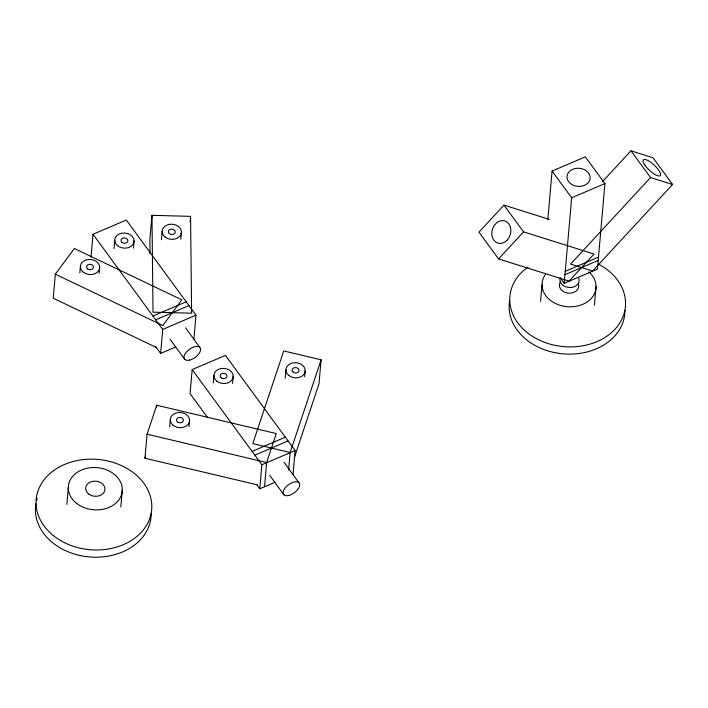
<?xml version="1.0" encoding="UTF-8"?>
<svg xmlns="http://www.w3.org/2000/svg" width="708" height="708" viewBox="0 0 708 708"><rect width="100%" height="100%" fill="white"/><g stroke="black" fill="none" stroke-linecap="round" stroke-linejoin="round"><path stroke-width="1.06" d="M55.33 274.2L162.813 325.53L181.832 299.847L74.34 248.508L55.33 274.2L53.224 298.227L156.733 347.655M79.836 272.916L80.376 266.739M66.853 504.459L68.295 487.989M91.022 257.181L93.022 234.251L126.289 220.02L195.992 315.184L193.886 339.203M99.129 273.447L99.669 267.27M114.041 248.561L114.767 240.331M133.431 248.057L134.06 240.853M120.794 507.025L122.334 489.458M151.972 215.312L153.025 312.166L191.62 313.21L190.567 216.365L151.972 215.312L149.866 239.348L150.025 253.65M161.415 239.755L162.141 231.525M257.057 484.785L144.954 458.244L147.06 434.208L156.733 405.25L276.306 433.561L266.633 462.528L264.535 486.555M175.743 346.964L160.627 353.434L162.725 329.406L93.022 234.251M156.539 407.436L156.733 405.25M180.806 239.251L181.434 232.047M169.654 427.048L170.292 419.835M190.089 221.825L190.567 216.365M293.032 474.564L295.139 450.536L225.436 355.381L192.169 369.603L190.071 393.63L207.692 417.693M189.045 426.543L189.585 420.366M213.276 382.886L213.913 375.683M232.578 383.417L233.206 376.205M274.89 482.316L259.774 488.785L261.871 464.758L192.169 369.603M285.2 378.267L285.917 370.027M288.625 469.944L290.156 452.465L321.105 359.788L283.74 350.938L252.783 443.624L290.156 452.465M304.679 376.736L305.219 370.558M321.105 359.788L318.998 383.816L294.307 457.749M540.576 301.369L542.018 284.899M547.85 219.383L552.072 171.062L585.339 156.84L604.924 183.576L597.446 269.12L564.188 283.342L560.276 277.996M564.188 283.342L571.657 197.798L552.072 171.062M594.419 305.033L596.056 286.368M144.954 458.244L145.644 456.173M503.972 205.125L478.971 232.171L498.556 258.916L569.064 281.094L594.065 254.048L523.566 231.87L503.972 205.125L549.222 219.365M498.556 258.916L523.566 231.87M602.561 181.558L630.978 150.822L653.015 157.751L672.6 184.487L592.578 271.031L570.551 264.102L650.563 177.558L672.6 184.487M152.937 316.034L186.195 301.812M155.689 319.804L188.956 305.573M162.725 329.406L195.992 315.184M571.657 197.798L604.924 183.576M565.241 271.332L598.499 257.101M564.931 274.677L598.198 260.456M252.083 451.394L285.342 437.172M254.836 455.155L288.103 440.934M261.871 464.758L295.139 450.536M147.06 434.208L266.633 462.528M630.978 150.822L650.563 177.558M185.496 327.848L199.744 347.292M283.996 462.324L298.891 482.652M169.92 339.132L184.815 359.46M269.713 475.369L283.961 494.812M155.406 346.3L160.627 353.434M256.508 484.325L259.774 488.785M578.825 278.297A9.664 7.549 5 0 1 569.613 287.563A9.664 7.549 5 0 1 560.187 277.784M588.79 271.854A27.063 21.143 5 0 1 589.375 300.263A27.063 21.143 5 0 1 553.408 302.378A27.063 21.143 5 0 1 545.523 274.403M578.339 283.926A9.664 7.549 5 0 1 567.86 293.094A9.664 7.549 5 0 1 560.639 281.616M624.916 310.272A57.985 45.312 5 0 1 563.382 353.867A57.985 45.312 5 0 1 509.645 300.67M599.145 264.473A57.985 45.312 5 0 1 613.535 330.716A57.985 45.312 5 0 1 528.77 333.795A57.985 45.312 5 0 1 528.018 267.058M151.193 513.362A57.985 45.312 5 0 1 89.659 556.957A57.985 45.312 5 0 1 35.922 503.76M36.621 500.583A57.985 45.312 5 0 1 37.241 498.512M83.261 272.173A9.664 7.549 5 0 0 99.368 269.217A9.664 7.549 5 0 0 87.447 259.632A9.664 7.549 5 0 0 83.261 272.173M87.606 268.854A3.451 2.699 5 0 0 93.359 267.792A3.451 2.699 5 0 0 89.102 264.367A3.451 2.699 5 0 0 87.606 268.854M165.026 236.95A9.664 7.549 5 0 0 181.133 233.994A9.664 7.549 5 0 0 169.212 224.409A9.664 7.549 5 0 0 165.026 236.95M169.371 233.631A3.451 2.699 5 0 0 175.124 232.578A3.451 2.699 5 0 0 170.867 229.153A3.451 2.699 5 0 0 169.371 233.631M189.62 360.098A9.664 4.974 -36.2 0 0 200.444 348.389A9.664 4.974 -36.2 0 0 186.77 351.646A9.664 4.974 -36.2 0 0 189.62 360.098M117.643 245.756A9.664 7.549 5 0 0 133.75 242.8A9.664 7.549 5 0 0 121.838 233.215A9.664 7.549 5 0 0 117.643 245.756M121.997 242.437A3.451 2.699 5 0 0 127.75 241.375A3.451 2.699 5 0 0 123.493 237.959A3.451 2.699 5 0 0 121.997 242.437M173.177 425.269A9.664 7.549 5 0 0 189.284 422.313A9.664 7.549 5 0 0 177.363 412.72A9.664 7.549 5 0 0 173.177 425.269M177.522 421.941A3.451 2.699 5 0 0 183.275 420.888A3.451 2.699 5 0 0 179.018 417.463A3.451 2.699 5 0 0 177.522 421.941M216.79 381.108A9.664 7.549 5 0 0 232.897 378.152A9.664 7.549 5 0 0 220.984 368.567A9.664 7.549 5 0 0 216.79 381.108M221.144 377.789A3.451 2.699 5 0 0 226.896 376.736A3.451 2.699 5 0 0 222.639 373.311A3.451 2.699 5 0 0 221.144 377.789M288.767 495.45A9.664 4.974 -36.2 0 0 299.59 483.741A9.664 4.974 -36.2 0 0 285.917 486.998A9.664 4.974 -36.2 0 0 288.767 495.45M288.802 375.452A9.664 7.549 5 0 0 304.909 372.505A9.664 7.549 5 0 0 292.997 362.912A9.664 7.549 5 0 0 288.802 375.452M293.156 372.134A3.451 2.699 5 0 0 298.909 371.081A3.451 2.699 5 0 0 294.652 367.656A3.451 2.699 5 0 0 293.156 372.134M570.444 183.54A11.594 9.062 5 0 0 589.773 179.991A11.594 9.062 5 0 0 575.471 168.486A11.594 9.062 5 0 0 570.444 183.54M645.236 165.619A11.594 3.522 42.8 0 0 660.237 175.681A11.594 3.522 42.8 0 0 650.059 161.796A11.594 3.522 42.8 0 0 645.236 165.619M507.194 240.047A11.594 9.301 -72.5 0 0 504.884 220.984A11.594 9.301 -72.5 0 0 491.892 235.038A11.594 9.301 -72.5 0 0 507.194 240.047M76.376 503.184A27.063 21.143 5 0 0 121.466 494.91A27.063 21.143 5 0 0 88.102 468.068A27.063 21.143 5 0 0 76.376 503.184M88.544 493.883A9.664 7.549 5 0 0 104.651 490.936A9.664 7.549 5 0 0 92.739 481.343A9.664 7.549 5 0 0 88.544 493.883M53.339 535.567A57.985 45.312 5 0 0 149.972 517.849A57.985 45.312 5 0 0 78.464 460.315A57.985 45.312 5 0 0 53.339 535.567"/></g></svg>
